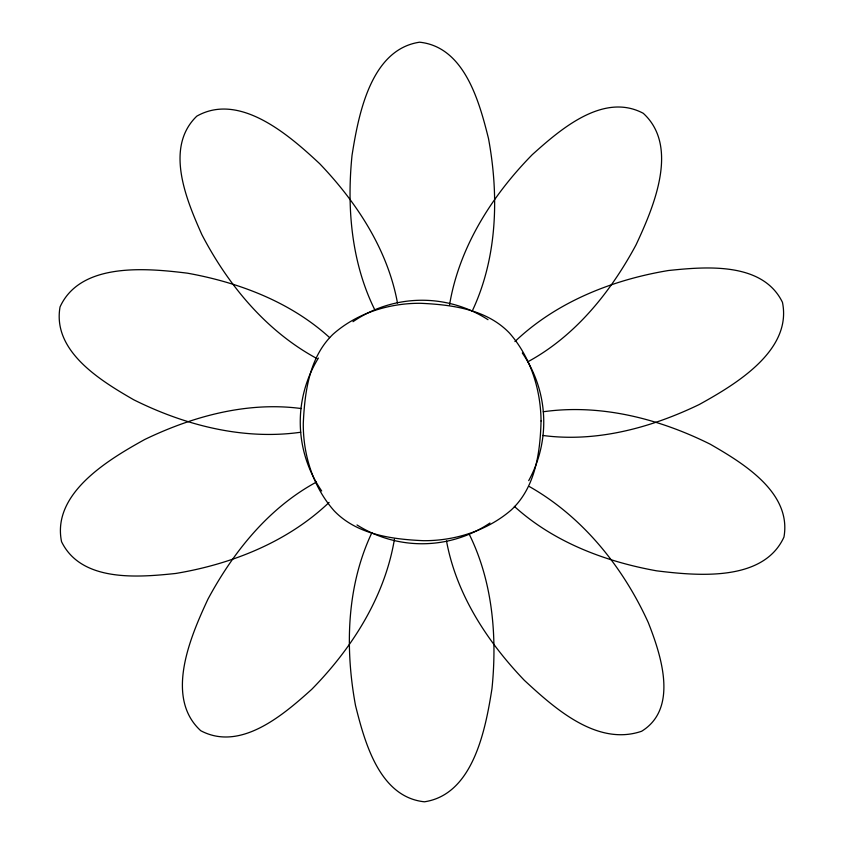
<?xml version="1.0" encoding="UTF-8"?>
<svg xmlns="http://www.w3.org/2000/svg" width="844" height="844" viewBox="0 0 844 844"><rect width="100%" height="100%" fill="white"/><g stroke="black" fill="none" stroke-linecap="round" stroke-linejoin="round"><path stroke-width="1.27" d="M394.412 539.295C384.843 596.74 352.064 648.276 311.752 689.316C283.658 714.594 240.656 751.962 200.724 730.693C164.147 697.197 190.765 636.028 207.962 599.134C233.292 551.997 268.708 507.856 316.416 482.082M449.588 304.705C459.157 247.26 491.936 195.724 532.247 154.684C560.342 129.406 603.344 92.038 643.276 113.307C679.853 146.803 653.235 207.972 636.038 244.865C610.708 292.003 575.291 336.144 527.584 361.918M472.102 311.331C497.411 257.947 499.078 195.892 488.507 138.574C479.35 101.913 464.58 46.895 419.573 42.2C370.527 49.522 358.405 115.122 352.032 155.328C346.726 207.434 351.294 262.357 374.799 309.832M371.898 532.669C346.589 586.053 344.922 648.108 355.493 705.426C364.65 742.087 379.42 797.105 424.426 801.8C473.473 794.478 485.595 728.878 491.968 688.672C497.274 636.566 492.706 581.643 469.201 534.168M329.076 502.433C287.53 542.038 231.71 564.14 175.689 573.466C138.1 577.401 81.34 582.349 61.538 541.669C51.632 493.075 109.129 459.241 144.725 439.492C192.917 416.25 247.514 401.354 301.266 408.549M514.924 341.567C556.47 301.962 612.29 279.86 668.311 270.534C705.9 266.598 762.659 261.651 782.462 302.331C792.368 350.925 734.871 384.758 699.275 404.508C651.083 427.75 596.486 442.646 542.734 435.451M300.728 432.233C243.483 440.368 184.847 425.271 133.7 399.761C100.974 380.855 52.149 351.494 60.04 306.942C80.591 261.798 146.993 268.223 187.389 273.171C238.947 282.434 290.484 301.952 329.645 337.621M543.272 411.767C600.517 403.632 659.153 418.729 710.3 444.239C743.026 463.145 791.851 492.506 783.96 537.058C763.409 582.202 697.007 575.777 656.611 570.829C605.053 561.566 553.516 542.048 514.355 506.379M316.795 358.478C266.282 331.207 228.007 284.945 201.832 234.548C186.471 200.017 164.232 147.563 196.8 116.155C239.96 91.722 289.903 135.947 319.676 163.694C356.674 202.36 387.723 249.676 397.482 303.017M529.378 486.566C582.75 516.834 623.051 567.147 648.245 622.503C660.957 654.722 678.85 708.285 641.64 731.252C597.077 746.507 554.582 708.285 524.324 680.306C487.326 641.64 456.277 594.324 446.518 540.983M522.309 353.003A121.758 121.758 0 0 1 528.703 480.637M489.953 523.027A121.758 121.758 0 0 1 357.012 524.957M321.691 490.997A121.758 121.758 0 0 1 318.41 358.035M353.003 321.691A121.758 121.758 0 0 1 487.99 319.686M541.046 420.977C540.234 452.405 535.476 487.61 511.137 510.071C487.083 530.76 454.81 540.962 423.287 540.677C391.996 539.284 357.139 534.674 334.319 511C313.166 487.252 302.985 454.832 303.291 423.298C304.716 391.985 309.273 357.086 333.011 334.266C356.78 313.156 389.189 302.996 420.723 303.302C451.994 304.695 486.872 309.326 509.554 333.158C530.538 357.075 540.751 389.422 541.046 420.977"/></g></svg>
